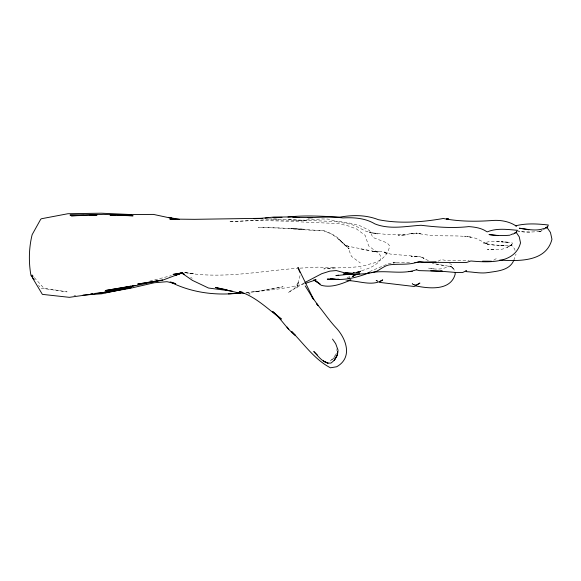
<?xml version="1.0" encoding="UTF-8"?>
<svg xmlns="http://www.w3.org/2000/svg" width="581" height="581" viewBox="0 0 581 581"><rect width="100%" height="100%" fill="white"/><g stroke="black" fill="none" stroke-linecap="round" stroke-linejoin="round"><path stroke-width="0.44" stroke-dasharray="2.9 2.18" d="M336.769 350.532L337.176 348.208M300.05 275.59L296.811 288.023L298.699 281.56L294.857 287.987L288.161 292.65L304.081 282.998M513.815 260.273L516.037 254.151M333.712 358.179L336.283 353.676M336.232 353.626L333.574 358.274L330.03 361.121L333.102 358.673M359.065 272.838L361.215 270.615L360.895 267.761M543.337 229.778L545.247 228.137M493.741 260.172L496.08 258.712L497.307 259.155M438.045 261.225L441.291 259.569L446.804 260.629L469.187 260.557M538.798 231.492L539.705 231.812L542.719 230.12M539.705 231.812L542.61 230.185M352.427 276.738L355.608 275.147M352.594 276.549L354.904 275.43M354.809 275.22L351.628 276.491L356.146 275.191M369.581 271.61L389.059 263.433L396.431 262.634L392.959 262.902L410.44 262.539M304.546 283.681C285.227 289.011 265.03 290.776 245.102 292.57L256.613 291.647L283.063 286.774L254.783 291.815L256.613 291.647M149.811 281.131L171.366 275.605M347.075 277.428L356.894 274.973M352.994 272.678L360.816 271.559L352.74 273.026C362.333 270.586 373.489 268.211 380.141 260.426L380.49 255.843L379.422 254.079L368.674 245.916L365.115 235.349L356.48 228.929L348.251 225.936L338.389 223.576L282.431 221.092L257.187 220.395L229.059 221.71L266.476 219.785L299.709 220.388L321.932 218.957L328.142 219.088L339.464 222.291L350.88 224.259L356.364 226.401L365.209 230.926L370.257 232.618L378.195 233.94L369.342 232.538L385.915 234.354L406.293 234.92L398.087 235.116C403.606 236.104 408.639 233.046 414.064 233.86L412.692 233.823L416.279 233.104L420.455 233.889L416.279 233.104L418.981 233.482M539.691 231.369C532.574 232.218 525.209 232.342 518.143 231.027L523.771 232.044L530.388 232.139M73.99 295.613L75.762 295.431M345.753 280.456L347.482 280.282M299.186 268.19C260.753 270.819 222.051 279.534 183.603 272.387M300.086 268.139L318.388 267.115L335.281 267.783L323.82 268.93C339.333 266.737 355.223 269.134 370.402 263.883C379.473 262.198 388.733 255.451 389.539 245.676L387.229 242.96L372.82 237.411L369.574 230.541L360.678 226.067L352.217 223.569L342.274 221.848L271.792 218.928M269.177 218.884L278.314 219.052M515.02 250.389L514.606 248.879L511.81 245.487L510.045 245.204L509.878 245.698L511.89 244.623L512.435 243.011L508.869 242.299L494.867 241.514L489.289 241.609L483.261 243.003L488.498 244.47L499.537 245.603M419.86 233.715C436.629 237.447 454.124 234.506 471.068 237.121L466.979 236.583L468.206 236.757M288.539 219.727L308.01 220.62M417.877 256.33L415.568 256.199L419.896 256.664L424.115 258.262L420.615 256.86M496.566 241.543L502.732 241.878M493.959 249.707L487.343 249.256C495.048 249.576 503.88 251.145 509.965 245.124L511.65 245.574L499.675 245.385L505.238 245.792C498.396 244.79 491.134 245.676 484.648 242.981L488.033 244.281L475.592 238.232L469.419 236.91M417.173 256.294L411.057 256.214L416.032 256.337L390.439 254.086L382.363 251.37L376.466 251.66L378.856 251.834L374.309 251.435L377.323 251.842L372.08 251.108L375.37 251.682L346.392 245.886L348.811 246.504L344.976 244.63L338.81 239.365L343.124 243.207L337.714 237.745L333.116 234.731L323.806 230.788L279.889 227.926L258.414 227.636C280.26 227.287 301.982 230.141 323.806 230.788C334.278 233.417 341.163 242.095 349.043 248.748L343.211 243.475L349.043 248.748L348.201 248.029L351.396 256.323L360.314 262.953M416.94 284.857L411.987 283.826L414.456 285.046L412.161 283.579L414.275 285.206M248.428 293.848L250.113 294.008L246.794 293.252M464.096 236.162L465.446 236.329L465.032 236.271M184.482 272.511L194.17 273.854L184.308 272.453M433.775 268.923L428.698 268.117C435.518 269.548 442.7 269.802 448.873 266.076L451.771 266.468L454.015 269.424L454.531 271.153M360.866 248.958L370.475 250.781M444.16 265.887L432.3 263.295M435.51 263.905L451.401 266.744L454.015 269.424L451.401 266.744L450.021 266.577L450.391 266.149L449.89 266.955L451.306 266.2L452.214 264.551L449.607 263.672M377.832 281.16L375.936 280.645L378.718 281.64M421.225 257.114L429.751 261.268M377.933 281.255L376.372 280.478L377.643 281.24M190.655 277.478L192.202 278.27M34.315 277.58L43.858 288.169L67.076 291.887L40.728 288.154L38.557 285.336M511.832 244.543L507.322 247.448L511.832 244.543M359.624 272.09L355.354 273.063L359.624 272.09M412.561 233.729L409.264 233.802L412.561 233.729M303.355 229.146L290.899 228.602L303.355 229.146M508.106 242.204L501.403 241.805L508.869 242.299L508.106 242.204M387.215 253.846L383.496 251.82L387.215 253.846"/><path stroke-width="0.87" d="M317.538 355.231L313.776 351.512C318.359 356.24 323.435 363.946 330.93 363.096C335.23 360.169 337.997 355.405 338.04 350.147L335.665 343.647L332.506 339.079M337.053 355.79L337.641 351.592M513.815 260.273C509.675 270.55 497.321 271.087 487.887 272.583C480.814 273.695 473.798 272.017 466.746 271.69L465.824 271.015M515.841 232.894L517.482 230.308C507.576 229.48 496.849 227.89 487.415 231.826L486.769 231.696C481.613 228.013 475.011 227.062 468.794 226.597C452.86 228.398 436.694 227.156 421.051 225.268C405.858 226.198 389.698 229.815 374.883 223.881C365.173 218.049 353.923 217.338 342.943 217.919C331.359 216.524 319.659 217.243 308.039 217.752L312.556 217.737M546.358 227.883L547.614 226.801L548.341 225.007C537.665 223.801 526.517 223.089 515.993 225.733L515.318 225.326L516.364 226.183C510.031 221.717 501.461 220.01 493.661 220.417C476.827 221.681 459.694 221.702 443.238 218.492C422.147 222.174 399.648 223.932 378.347 219.676C366.095 214.847 352.798 214.825 340.001 217.112C322.673 216.277 305.279 215.101 287.944 217.018M416.94 284.857L419.896 283.049L414.122 286.484L379.546 282.381M304.851 282.548L321.794 273.673L329.943 271.109L336.29 270.55L345.622 273.121L352.449 273.346L345.172 272.816C355.536 274.617 366.393 274.61 376.481 271.356C381.361 268.836 385.617 264.754 391.391 264.624C400.672 263.738 410.614 265.27 419.315 261.363L424.057 262.285L463.202 262.539L466.732 262.401L470.871 260.985C488.389 262.503 514.86 264.05 520.525 242.873L519.261 236.881L516.618 232.959M514.751 233.068L516.836 231.884L513.176 234.107M546.038 227.694L547.614 226.801L544.244 228.805M349.566 278.008L348.128 278.713L349.486 278.125M466.601 270.608L462.534 272.547L457.102 272.569L440.529 271.189L442.417 271.276L419.417 270.63L416.671 269.947M510.517 234.884L512.595 233.947M543.62 228.58C535.965 231.456 527.221 229.161 519.32 228.21L528.804 229.764M380.686 281.313L379.662 281.72L382.697 279.889C372.479 286.811 358.826 280.63 347.474 280.616M182.601 272.627L162.498 280.26L137.632 284.094L152.832 281.531M371.128 272.62C386.133 269.824 402.466 274.973 416.882 269.591M368.95 272.859C356.836 277.624 343.415 280.972 330.429 278.764L336.29 279.454L338.6 279.17M182.768 272.692L175.309 275.394L182.427 272.787L173.051 274.414L181.693 273.063L184.119 274.268M305.395 283.383L316.093 279.817L313.631 280.006M179.224 273.549L181.846 272.852M130.798 286.179L103.193 292.555L69.364 297.334L42.369 294.364L32.638 278.096L31.933 274.936L33.124 276.258M134.923 285.496L103.193 292.555L95.226 293.39M162.673 279.875L137.588 285.256L105.277 290.544L130.572 286.193M105.016 292.65L108.545 291.96M112.946 291.096L131.459 287.479L101.726 293.783L82.967 295.126M338.527 275.147L335.898 275.655L351.084 274.036M105.016 292.737L130.565 288.234L154.299 282.744L166.994 281.698L175.752 283.702L170.974 282.119M132.315 285.896L134.058 285.598M154.626 281.233L159.993 280.325M344.903 273.898L343.248 274.13L355.325 274.385L359.697 273.92M90.803 293.855L92.575 293.674M367.62 272.968L369.371 272.794M349.203 280.115L350.931 279.94C341.606 283.869 331.533 288.082 321.177 285.286L315.599 280.776M509.827 235.196C502.914 235.864 495.876 235.566 489.006 234.564L497.968 235.595M262.561 218.362L253.955 218.739M265.168 218.151L268.647 217.868M170.146 281.938C192.086 292.947 216.452 295.918 240.737 292.904M228.384 293.877L240.708 292.918M279.998 217.599L281.763 217.468M436.113 261.849L414.812 262.496M408.639 271.618L412.321 271.385M491.497 261.247L482.579 261.167M345.601 274.21L351.004 274.014M83.664 215.457L71.303 215.827L103.454 214.353L133.1 215.812L121.625 215.457M89.844 215.275L96.904 215.064M272.99 217.519L281.901 217.359M117.151 215.253L131.582 214.999L110.208 214.912M96.824 214.919L69.974 215.079L84.136 215.268M499.747 260.077C518.528 261.189 546.205 262.14 551.95 239.249L550.454 232.458L547.367 227.984L545.392 227.541M312.622 217.584L292.933 217.468L294.661 217.584M331.816 279.25L327.285 279.141L339.064 279.432L333.625 279.294M110.15 215.101L115.445 215.26M175.796 219.335L169.826 219.066L194.62 219.327L261.21 218.311L273.949 217.054L292.802 216.938L298.888 217.541M430.782 270.761L442.417 271.276M244.209 293.434L238.718 292.918L215.377 287.486L227.287 289.912M232.335 291.154L208.492 288.031L192.355 280.34L181.374 272.736L184.468 274.319M179.231 219.371L168.417 217.374L173.392 218.696M414.979 285.75C428.553 288.583 450.798 291.306 455.257 273.883L455.046 272.881M242.647 292.301L239.328 291.539C255.647 296.499 267.943 309.208 281.378 319.085L272.852 311.641M173.45 218.688L153.442 214.404L130.652 214.534L101.203 213.198L67.919 213.728L41.462 218.739L40.692 219.284L32.137 234.68C28.854 248.014 28.563 261.944 30.953 275.459L34.214 279.693M314.285 280.398L319.978 283.942L315.774 280.993M272.801 311.699C281.298 318.7 286.44 328.73 295.257 335.281L291.713 331.598C304.074 344.075 314.626 359.566 330.458 367.802L336.682 366.749C353.11 357.576 346.269 338.469 335.782 327.481C328.715 319.928 323.145 311.133 316.362 303.405L317.771 305.199M299.847 272.3L297.944 267.405L313.711 299.607L312.12 297.065L318.272 305.613M305.199 285.91L313.711 299.607M337.125 355.267L334.286 360.205L337.125 355.267M447.973 218.979L446.433 219.037L448.554 218.972L447.973 218.979M327.902 363.183L323.392 361.019L327.902 363.183M288.677 329.333L287.13 327.176L288.677 329.333"/></g></svg>
